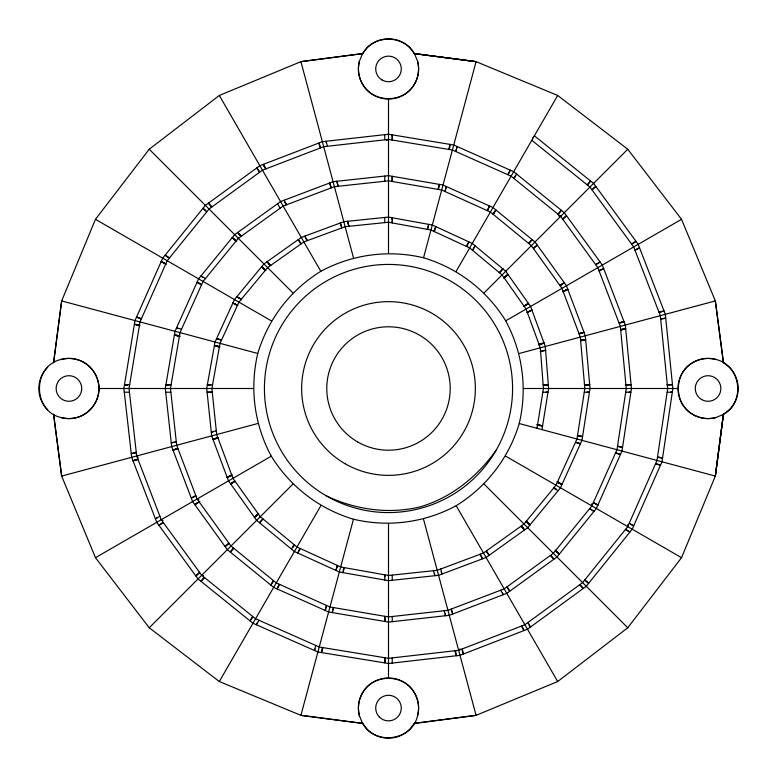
<?xml version="1.0" encoding="UTF-8"?>
<svg xmlns="http://www.w3.org/2000/svg" width="777" height="777" viewBox="0 0 777 777"><rect width="100%" height="100%" fill="white"/><g stroke="black" fill="none" stroke-linecap="round" stroke-linejoin="round"><path stroke-width="1.17" d="M392.22 663.082L392.22 657.905M392.22 621.678L392.22 616.501M392.23 580.273L392.23 575.097M536.975 428.282L543.424 388.5L540.306 347.824L526.097 309.052L502.068 274.932L469.667 247.912L430.963 230.021L388.5 222.251L345.143 226.69L303.875 241.929L267.609 267.609L238.937 302.156L220.027 343.356L211.878 388.5L216.686 434.537L232.964 478.302L260.285 516.715L296.979 547.027L340.676 566.977L388.5 575.495L437.218 570.318L483.479 553.001L524.038 524.038L555.992 485.198L576.981 439.005L584.848 388.5L580.312 337.101L561.975 288.345L531.361 245.639L490.384 212.043L441.686 190.015L388.5 180.837L334.421 186.684L283.168 206.06L238.316 238.316L203.069 281.439L180.011 332.634L170.464 388.5L176.68 445.26L197.096 499.009L230.992 546.008L276.262 582.896L329.953 606.983L388.5 616.909L447.94 610.324L504.186 588.879L553.321 553.321L591.86 505.914L616.987 449.728L626.262 388.5L620.328 326.379L597.843 267.638L560.644 216.356L511.091 176.165L452.408 150.01L388.5 139.413L323.708 146.678L262.461 170.192L209.032 209.032L167.201 260.732L140.006 321.921L129.04 388.5L136.674 455.973L161.227 519.716L201.709 575.291L255.555 618.764L319.24 646.998L388.5 658.333L458.653 650.33L524.893 624.747L582.614 582.614L627.729 526.621L627.767 524.611M434.401 231.614L435.742 226.602L433.887 231.08L434.401 231.614L434.596 229.943M53.662 362.626L61.655 300.922L95.464 219.318L149.233 149.233L219.318 95.464L300.922 61.655L362.733 53.526M414.267 723.474L476.078 715.345L557.682 681.536L627.767 627.767L681.536 557.682L715.345 476.078L723.338 414.374M53.526 362.733L61.655 300.922L257.76 353.467C249.534 388.471 254.283 424.495 271.29 456.177C290.219 486.742 319.046 508.857 353.467 519.24C388.471 527.466 424.495 522.717 456.177 505.71C486.742 486.781 508.857 457.954 519.24 423.533C527.466 388.529 522.717 352.505 505.71 320.823C486.781 290.258 457.954 268.143 423.533 257.76C388.529 249.534 352.505 254.283 320.823 271.29C290.258 290.219 268.143 319.046 257.76 353.467M61.14 359.45A30.08 30.08 0 0 1 99.009 388.5C98.825 399.087 93.046 409.1 83.965 414.549A557.07 126.816 82.5 0 1 61.14 417.55C32.245 411.188 32.245 365.812 61.14 359.45A557.07 126.816 -82.5 0 1 83.965 362.451C93.046 367.9 98.825 377.913 99.009 388.5A30.08 30.08 0 0 1 61.14 417.55M332.779 609.003L332.313 612.606L333.644 607.614L332.945 607.808M343.492 569.026L343.016 572.63L344.357 567.637L343.657 567.822M353.467 257.76L300.922 61.655L362.626 53.662C373.106 34.373 403.885 34.363 414.374 53.662L476.078 61.655L557.682 95.464L627.767 149.233L681.536 219.318L715.345 300.922L723.474 362.733M428.146 227.962L428.467 225.553M438.859 187.985L439.335 184.382L437.995 189.384L438.704 189.19M519.24 353.467L715.345 300.922L723.397 362.616L729.341 367.23A30.08 30.08 0 0 1 729.341 409.77L723.115 414.549L715.86 417.55A557.07 126.816 -82.5 0 1 693.035 414.549C673.445 404.011 673.445 372.989 693.035 362.451A557.07 126.816 82.5 0 1 715.86 359.45C740.802 365.093 745.891 402.224 723.397 414.384L715.345 476.078L519.24 423.533M715.345 476.078L723.474 414.267M391.948 178.399L392.23 176.301L392.23 181.478L392.045 179.429M391.987 219.522L392.23 217.754L392.23 222.941L391.987 221.251M336.956 567.268L337.237 565.413L337.752 565.938L337.131 567.453M541.977 429.623L548.601 388.5L545.308 346.484L530.584 306.468L505.73 271.27L472.261 243.424L432.303 225.019L388.5 217.074L343.803 221.688L301.291 237.451L263.947 263.947L234.46 299.563L215.025 342.016L206.701 388.5L211.684 435.878L228.477 480.885L256.624 520.376L294.386 551.505L339.335 571.979L388.5 580.672L438.558 575.31L486.062 557.488L527.7 527.7L560.479 487.791L581.983 440.345L590.025 388.5L585.314 335.761L566.452 285.761L535.023 241.977L492.968 207.556L443.026 185.013L388.5 175.66L333.08 181.682L280.584 201.573L234.654 234.654L198.591 278.856L175.01 331.293L165.287 388.5L171.678 446.6L192.609 501.602L227.34 549.66L273.679 587.383L328.613 611.985L388.5 622.086L449.281 615.326L506.779 593.356L556.983 556.983L596.347 508.498L621.988 451.068L631.439 388.5L625.32 325.039L602.321 265.044L564.306 212.694L513.675 171.688L453.739 145.008L388.5 134.236L322.368 141.676L259.868 165.705L205.371 205.371L162.714 258.149L135.004 320.58L123.864 388.5L131.672 457.313L156.74 522.309L198.048 578.952L252.972 623.251L317.9 652L388.5 663.509L459.994 655.332L527.486 629.224L586.276 586.276L632.216 529.215L661.994 461.781L672.863 388.5L665.335 314.326L638.199 244.337L593.599 183.401L534.391 135.82L532.925 137.723M445.474 189.549L445.124 191.569L446.464 186.567L445.648 188.549M326.117 607.585L326.515 605.438L325.174 610.44L325.913 608.663M456.293 149.301L455.846 151.544L457.187 146.542L456.517 148.174M315.783 645.464L314.442 650.466L315.064 648.97M337.237 565.413L335.897 570.415L336.82 568.201M428.622 224.359L427.282 229.351L427.991 229.166M353.467 519.24L300.922 715.345L362.733 723.474M423.533 257.76L476.078 61.655L414.267 53.526M472.882 249.563L475.165 245.843L472.571 250.33M359.45 61.14L362.451 53.885L367.23 47.659A30.08 30.08 0 0 1 409.77 47.659L414.549 53.885L417.55 61.14A557.07 126.816 7.5 0 1 414.549 83.965C404.011 103.555 372.989 103.555 362.451 83.965A557.07 126.816 -7.5 0 1 359.45 61.14A30.08 30.08 0 0 0 388.5 99.009L388.5 253.156M257.323 622.532L256.391 624.766L258.984 620.289M278.953 584.43L277.098 588.908L279.681 584.43M299.184 549.698L297.795 553.059L300.378 548.581L299.65 548.581M467.006 246.338L468.861 241.861L466.268 246.338M508.867 173.524L510.256 170.163L507.663 174.64M423.533 519.24L476.078 715.345L414.374 723.338L409.77 729.341A30.08 30.08 0 0 1 367.23 729.341L362.451 723.115L359.45 715.86A557.07 126.816 7.5 0 1 362.451 693.035C372.989 673.445 404.011 673.445 414.549 693.035A557.07 126.816 -7.5 0 1 417.55 715.86C411.936 740.831 374.64 745.891 362.626 723.338L300.922 715.345L219.318 681.536L149.233 627.767L95.464 557.682L61.655 476.078L53.526 414.267M627.729 526.621L656.992 460.44L667.686 388.5L660.333 315.666L633.711 246.931L589.937 187.063L531.798 140.297M494.58 211.655L493.298 214.433L495.891 209.945L492.939 213.792M515.53 175.466L514.024 178.545L516.608 174.058M252.622 616.394L250.029 620.881L252.331 617.89M273.339 580.506L270.746 584.994L273.698 581.147M291.472 549.106L294.065 544.619L292.948 547.193L293.929 545.901M219.318 681.536L320.823 505.71M456.177 271.29L557.682 95.464M203.914 577.457L200.971 581.303L204.623 577.641M233.197 548.183L230.245 552.029L233.906 548.368M261.723 519.871L259.508 522.756L263.17 519.104L262.461 518.91M529.904 242.492L532.119 239.607L528.467 243.269L529.166 243.454M558.44 214.18L561.392 210.334L557.74 213.996M587.723 184.907L590.675 181.06L587.023 184.722M495.949 450.534C477.146 476.68 451.418 497.678 420.211 506.847C388.617 514.471 355.691 509.712 326.466 495.949A124.067 124.067 0 0 1 326.466 281.051A124.067 124.067 0 0 1 512.567 388.5A124.067 124.067 0 0 1 326.466 495.949M440.209 569.522L440.724 568.997L442.064 573.999L441.132 571.755M199.485 572.241L195.823 575.903L199.67 572.95M228.788 542.938L225.126 546.6L228.972 543.657M258.275 514.345L254.429 517.297L258.09 513.636M149.233 627.767L292.793 484.207M484.207 292.793L627.767 149.233M504.254 278.02L507.915 274.359L503.943 277.69M533.556 248.708L537.228 245.046L533.381 247.999M562.859 219.405L566.53 215.744L562.684 218.696M592.142 190.083L595.804 186.422L592.841 188.694M458.653 650.33L460.101 648.912M256.371 515.811L257.964 514.345M503.739 278.03L507.915 274.359M254.429 517.297L258.605 513.626M162.791 522.387L158.945 525.339L163.432 522.746M199.281 502.049L194.804 504.632L197.688 502.418M234.499 480.982L230.652 483.935L235.13 481.351M525.543 305.623L528.428 303.409L523.951 305.992M560.421 285.664L564.267 282.711L559.79 285.305M633.1 243.522L635.984 241.317L631.497 243.9M234.353 481.478L230.652 483.935L234.333 481.594M523.805 306.488L528.428 303.409L523.63 306.488M559.819 285.528L564.267 282.711M194.804 504.632L199.854 501.466M596.182 264.471L600.126 262.014L595.638 264.607M386.752 140.501L388.5 139.413M159.868 516.2L155.381 518.783L156.915 518.152M195.755 495.483L191.268 498.067L195.746 496.212M231.633 475.495L227.156 477.35L231.643 474.757M95.464 557.682L271.29 456.177M505.71 320.823L681.536 219.318M527.408 312.607L531.895 310.013L529.292 311.091M563.306 291.88L567.793 289.297L564.121 290.812M599.193 271.163L603.68 268.57L599.193 270.425M635.071 250.447L639.558 247.853L636.101 249.291M229.438 476.408L231.352 475.407M562.781 291.676L565.753 290.132M562.81 291.763L567.793 289.297M526.913 312.49L531.895 310.013M227.156 477.35L232.138 474.873M138.024 459.479L133.022 460.81L136.383 459.421M178.011 448.756L173.009 450.097L176.369 448.708M216.356 437.995L212.995 439.384L217.997 438.043M539.539 344.823L544.017 342.968L539.024 344.308M580.633 333.654L583.993 332.255L579.001 333.595M620.619 322.931L623.98 321.542L618.987 322.882M659.498 312.684L663.976 310.829L658.974 312.169M217.21 437.966L212.995 439.384L218.22 437.742M538.752 344.745L544.017 342.968L538.558 344.716M579.778 333.683L583.993 332.255L578.952 333.828M173.009 450.097L177.583 448.688M619.531 322.902L623.98 321.542M133.022 460.81L138.471 459.168M131.245 453.574L136.247 452.233M176.272 441.511L171.27 442.851L173.242 442.589M216.297 430.779L211.295 432.119L212.937 431.905M257.76 423.533L61.655 476.078L53.662 414.374M540.598 351.602L545.609 350.262L543.725 350.505M580.652 340.87L585.654 339.53L581.274 340.297M620.687 330.147L625.689 328.807L620.881 329.438M660.712 319.425L665.714 318.084L662.004 318.57M270.697 265.423L269.978 265.608L267.026 261.762L270.697 265.423L268.609 263.821M621.59 329.535L623.882 329.04M621.328 329.681L625.689 328.807M581.293 340.413L585.654 339.53M540.151 351.359L545.609 350.262M580.846 340.161L582.585 339.938M174.184 442.463L176.078 442.22M132.896 453.35L136.053 452.942M544.988 384.984L548.309 384.77L543.142 384.77M586.363 384.984L589.694 384.77L584.518 384.77M543.725 384.994L548.309 384.77M212.587 391.987L207.1 392.23L212.267 392.23M584.411 384.984L589.694 384.77M625.252 384.974L631.079 384.78L625.912 384.78M666.889 384.945L672.484 384.78L667.307 384.78M126.136 384.994L124.475 384.78L129.652 384.78M167.91 385.042L165.919 384.78L171.095 384.77M209.032 384.994L207.372 384.77L212.558 384.77M99.009 388.5L253.156 388.5M523.844 388.5L677.991 388.5A30.08 30.08 0 0 1 715.86 359.45M124.291 392.22L129.468 392.22M165.695 392.22L170.872 392.22M542.822 392.23L547.999 392.23L546.105 391.977M584.265 392.23L589.442 392.23L587.227 391.929M625.699 392.22L630.875 392.22L629.069 391.987M667.132 392.22L672.309 392.22L670.774 392.016M481.643 556.672L482.527 558.818L479.933 554.331L480.672 554.341M207.372 384.77L210.703 384.984M165.919 384.78L169.25 384.984M124.475 384.78L127.807 384.984M414.384 53.603L476.078 61.655M139.394 325.612L134.402 324.271L138.005 324.747M179.196 335.615L174.388 334.984L179.38 336.324M219.172 346.328L214.365 345.697L219.357 347.037M537.762 425.291L542.569 425.922L537.577 424.582M577.748 436.004L582.556 436.635L577.554 435.295M618.948 446.882L622.552 447.358L617.55 446.017M658.945 457.595L662.548 458.071L657.546 456.73M178.739 335.868L174.388 334.984L180.235 336.324M219.804 346.795L214.365 345.697L219.736 346.882M537.121 424.825L542.569 425.922L536.917 424.698M577.369 435.47L582.556 436.635M558.644 215.889L560.644 216.356M134.402 324.271L139.967 325.573M141.54 318.473L136.538 317.133L141.016 318.988M181.565 329.195L176.564 327.855L178.438 328.632M218.162 339.228L216.598 338.578L221.6 339.918M575.417 442.443L580.419 443.784L578.341 442.919M615.452 453.166L620.454 454.506L615.976 452.651M655.467 463.898L660.469 465.238L655.992 463.383M201.709 575.291L203.671 575.815M348.193 226.107L348.902 226.301L347.562 221.299L348.902 226.301M576.204 442.366L580.419 443.784M216.598 338.578L220.814 339.996M165.676 264.161L161.198 261.567L164.559 262.966M201.534 284.858L197.047 282.274L200.408 283.663M235.14 303.894L232.896 302.972L237.383 305.555M557.546 482.527L562.024 484.382L557.546 481.789M595.638 504.147L597.872 505.079L593.395 502.496M630.37 524.388L633.731 525.776L629.253 523.193M197.096 499.009L198.98 499.922M236.878 304.943L232.896 302.972L237.811 305.516M557.041 481.915L562.024 484.382L557.313 481.905M197.047 282.274L201.311 284.518M593.735 502.874L597.872 505.079M161.198 261.567L166.249 264.267M161.227 519.716L162.985 520.726M169.58 257.799L165.093 255.206L168.104 257.527M205.458 278.516L200.971 275.932L202.603 277.175M238.908 298.222L236.868 296.649L241.356 299.242M95.464 219.318L271.29 320.823M505.71 456.177L681.536 557.682M553.593 488.121L558.08 490.714M589.481 508.838L593.968 511.431L592.492 510.295M625.368 529.555L629.856 532.148L626.009 529.195M553.477 487.538L556.274 489.316L554.914 488.277M236.868 296.649L241.501 299.728M205.895 210.499L203.011 208.285L206.672 211.946M590.122 508.479L591.705 509.693M235.946 241.22L232.284 237.558L236.13 240.511M265.404 269.784L261.558 266.832L265.219 270.483M526.233 521.853L530.079 524.805L526.418 521.144M555.506 551.126L559.353 554.079L555.691 550.417M584.78 580.4L588.626 583.352L584.964 579.691M523.222 528.069L520.959 526.233L524.621 529.895L522.193 526.728M238.976 234.091L241.385 236.111L237.723 232.449L240.112 235.557M265.724 270.503L261.558 266.832L265.656 270.571M526.738 521.862L530.079 524.805L526.146 521.192M232.284 237.558L236.713 241.657M555.05 550.077L559.353 554.079M136.674 455.973L138.121 457.4M212.082 206.808L208.421 203.147L211.373 206.993M149.233 149.233L292.793 292.793M484.207 484.207L627.767 627.767M550.262 555.536L553.933 559.197L550.98 555.351M579.564 584.838L583.226 588.5L580.273 584.654M305.837 238.558L307.43 240.617L304.837 236.13L305.507 237.752M259.052 170.794L256.837 167.91L259.431 172.397M506.857 587.315L509.809 591.161L507.226 586.674M529.04 625.096L530.516 627.02L527.923 622.532M479.933 554.331L481.07 555.885M264.054 165.948L265.987 168.842L263.393 164.355L264.85 167.871M284.11 200.243L286.703 204.73L284.906 202.166L285.965 204.72M219.318 95.464L320.823 271.29M456.177 505.71L557.682 681.536M277.544 203.768L280.128 208.246M500.66 590.219L503.243 594.706L502.525 592.958M521.377 626.107L523.97 630.584L522.523 627.117M320.716 147.494L318.861 143.017L320.202 148.018M341.686 226.35L340.297 222.989L341.627 227.991M450.922 609.508L452.777 613.985L451.437 608.983M462.101 650.621L463.49 653.981L462.15 648.98M327.447 146.251L326.107 141.249L326.34 142.968M433.469 570.716L434.809 575.718L434.498 573.397M444.191 610.741L445.532 615.743L445.279 613.859M454.914 650.757L456.254 655.759L455.623 650.951M384.984 576.719L384.77 574.825L384.77 580.011M591.763 503.846L591.86 505.914M388.5 523.844L388.5 677.991A30.08 30.08 0 0 1 417.55 715.86M384.77 134.654L384.77 139.831M384.77 176.068L384.77 181.235M384.77 217.463L384.77 222.64M359.45 715.86A30.08 30.08 0 0 1 388.5 677.991M47.659 409.77A30.08 30.08 0 0 1 47.659 367.23M715.86 417.55A30.08 30.08 0 0 1 677.991 388.5M417.55 61.14A30.08 30.08 0 0 1 388.5 99.009M322.222 647.795L321.591 652.602L322.931 647.6L322.222 647.795M450.048 144.396L449.417 149.203L448.708 149.398L450.048 144.396M392.23 134.858L392.23 140.035L392.23 134.858M385.033 619.56L384.78 621.464L384.78 616.278L385.033 619.56M384.984 661.305L384.78 662.898L384.78 657.721L384.984 661.305M489.559 206.012L487.703 210.489L486.965 210.499L489.559 206.012M486.528 550.825L486.159 551.466L489.112 555.312L486.528 550.825M301.185 243.463L300.825 244.095L298.232 239.617L301.185 243.463M502.855 268.871L499.902 272.717L499.193 272.533L502.855 268.871M331.439 187.49L330.915 188.005L329.584 183.013L331.439 187.49M338.17 186.276L336.829 181.274L338.17 186.276M345.075 463.714A86.849 86.849 0 0 0 475.349 388.5A86.849 86.849 0 0 0 345.075 313.286A86.849 86.849 0 0 0 345.075 463.714M357.643 441.938A61.704 61.704 0 0 0 450.204 388.5A61.704 61.704 0 0 0 357.643 335.062A61.704 61.704 0 0 0 357.643 441.938M379.458 717.113A12.782 12.782 0 0 0 400.845 711.382A12.782 12.782 0 0 0 385.188 695.726A12.782 12.782 0 0 0 379.458 717.113M701.68 399.572A12.782 12.782 0 0 0 720.852 388.5A12.782 12.782 0 0 0 701.68 377.428A12.782 12.782 0 0 0 701.68 399.572M382.109 80.002A12.782 12.782 0 0 0 401.282 68.93A12.782 12.782 0 0 0 382.109 57.857A12.782 12.782 0 0 0 382.109 80.002M62.539 399.572A12.782 12.782 0 0 0 81.711 388.5A12.782 12.782 0 0 0 62.539 377.428A12.782 12.782 0 0 0 62.539 399.572"/></g></svg>
